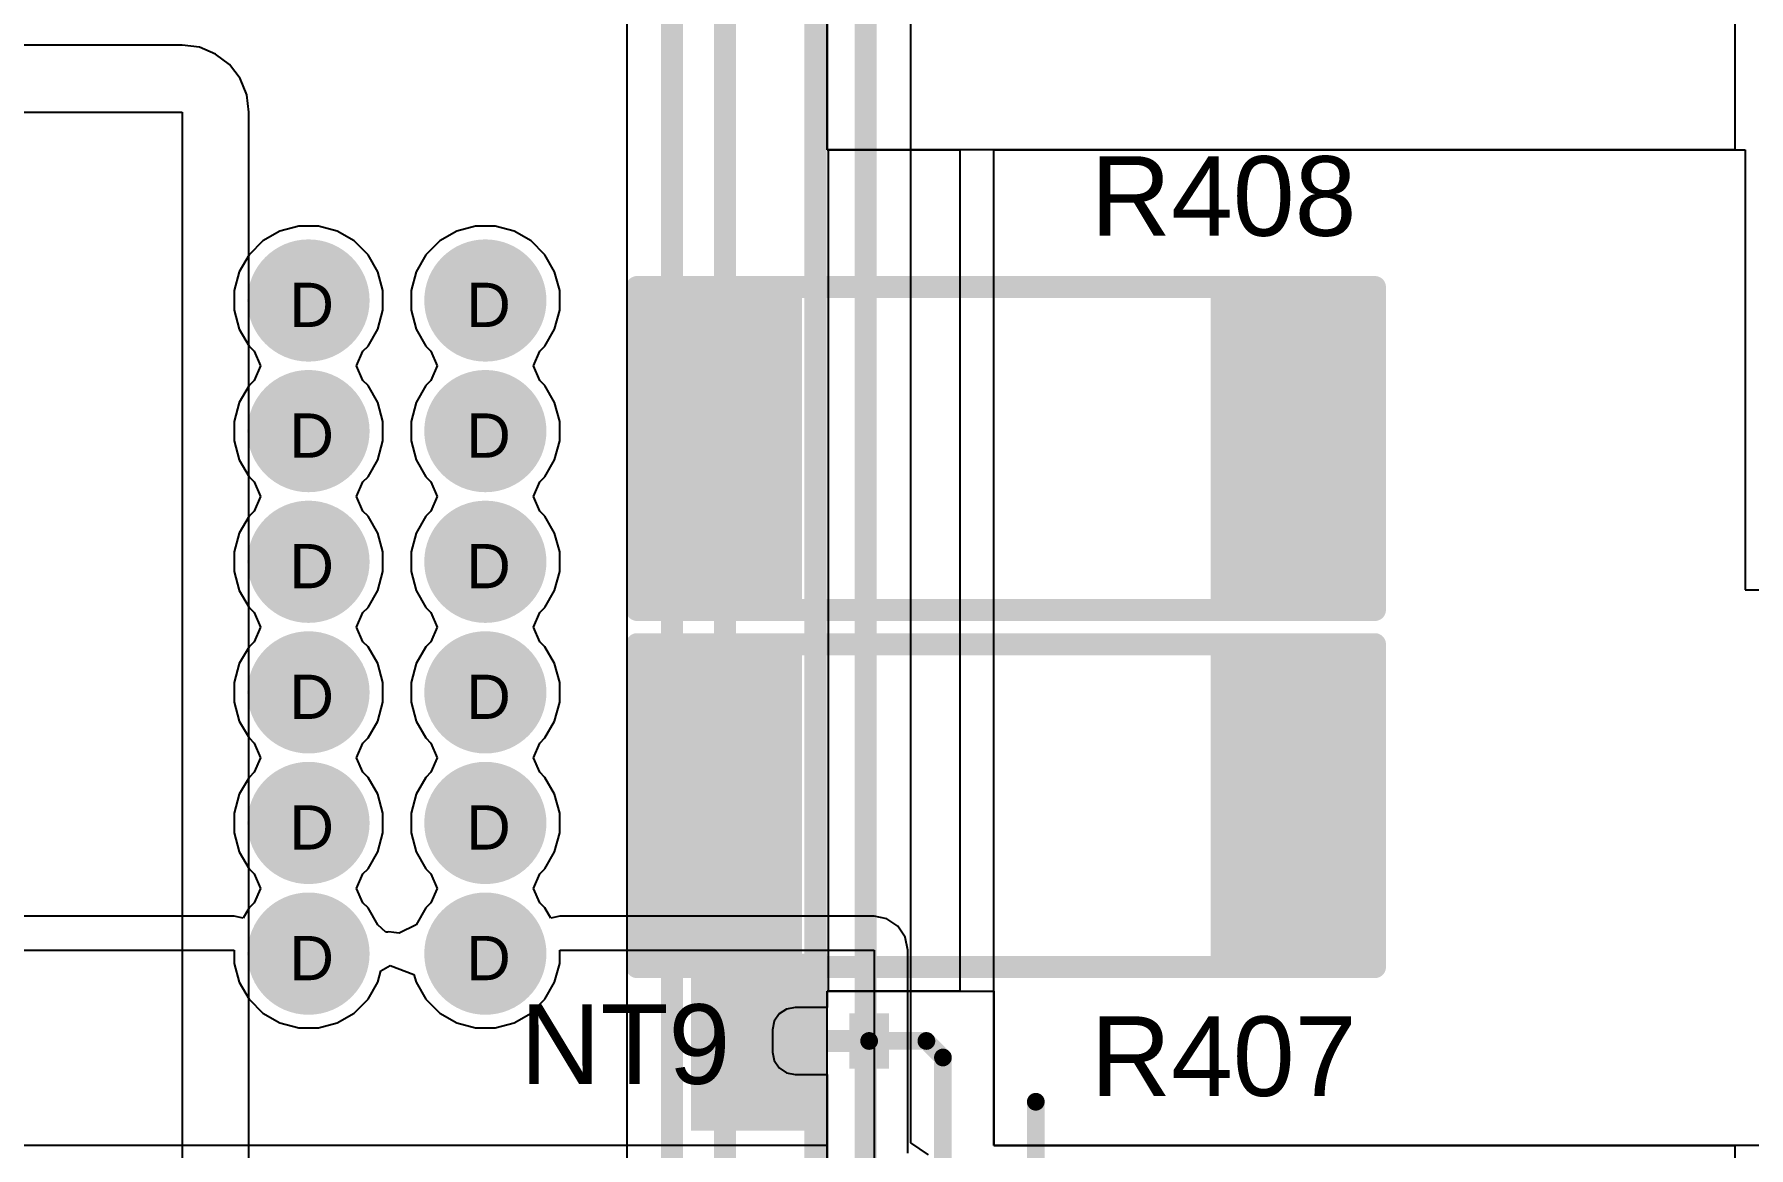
# Model space of a CAD drawing. Header units: inches. Extents: x 0 to 5379, y 0 to 5429.
# Drawn here: x 128.15 to 147.85, y 157.42 to 170.21 of the extents above; entities that cross this region are included whole.
import ezdxf

# ---------------------------------------------------------------- set-up
doc = ezdxf.new("R2010")
doc.units = ezdxf.units.IN
for name, color, linetype in [('Bottom Layer', 5, 'Continuous'), ('Bottom Solder', 6, 'Continuous'), ('Drill Drawing', 1, 'Continuous'), ('GND01', 16, 'Continuous'), ('GND02', 76, 'Continuous'), ('PWR', 156, 'Continuous'), ('SIG 01', 90, 'Continuous'), ('Top Layer', 1, 'Continuous'), ('Top Overlay', 2, 'Continuous'), ('Top Paste', 8, 'Continuous'), ('Top Solder', 216, 'Continuous'), ('Via Holes', 16, 'Continuous')]:
    doc.layers.add(name, color=color, linetype=linetype)
doc.styles.add('Arial', font='', dxfattribs={"height": 0.2})
doc.styles.get('Arial').set_extended_font_data('Arial')

# ---------------------------------------------------------------- blocks, each defined once
blk = doc.blocks.new('RES_2512_363')
at = {"layer": 'Top Layer'}
for points in [[(-4.05, 1.7), (-2.45, 1.7), (-2.45, -1.7), (-4.05, -1.7)], [(2.45, 1.7), (4.05, 1.7), (4.05, -1.7), (2.45, -1.7)]]:
    blk.add_hatch(color=1, dxfattribs=at).paths.add_polyline_path(points)
at = {"layer": 'Top Paste'}
for points in [[(-4.05, 1.7), (-2.45, 1.7), (-2.45, -1.7), (-4.05, -1.7)], [(2.45, 1.7), (4.05, 1.7), (4.05, -1.7), (2.45, -1.7)]]:
    blk.add_hatch(color=8, dxfattribs=at).paths.add_polyline_path(points)
at = {"layer": 'Top Solder'}
for points in [[(-4.152, 1.802), (-2.348, 1.802), (-2.348, -1.802), (-4.152, -1.802)], [(2.348, 1.802), (4.152, 1.802), (4.152, -1.802), (2.348, -1.802)]]:
    blk.add_hatch(color=216, dxfattribs=at).paths.add_polyline_path(points)
at = {"layer": 'Top Overlay'}
for points in [[(-4.242, 1.854, 0.254, 0.254, 0), (4.237, 1.854, 0.254, 0.254, 0)], [(-4.242, -1.854, 0.254, 0.254, 0), (-4.242, 1.854, 0.254, 0.254, 0)], [(4.237, -1.854, 0.254, 0.254, 0), (4.237, 1.854, 0.254, 0.254, 0)], [(-4.242, -1.854, 0.254, 0.254, 0), (4.237, -1.854, 0.254, 0.254, 0)]]:
    blk.add_lwpolyline(points, format="xyseb", dxfattribs=at)
for points in [[(-4.305, 1.854, 0.127, 0.127, 1), (-4.178, 1.854, 0.127, 0.127, 1)], [(-4.305, 1.854, 0.127, 0.127, 1), (-4.178, 1.854, 0.127, 0.127, 1)], [(4.173, 1.854, 0.127, 0.127, 1), (4.3, 1.854, 0.127, 0.127, 1)], [(4.173, 1.854, 0.127, 0.127, 1), (4.3, 1.854, 0.127, 0.127, 1)], [(-4.305, -1.854, 0.127, 0.127, 1), (-4.178, -1.854, 0.127, 0.127, 1)], [(-4.305, -1.854, 0.127, 0.127, 1), (-4.178, -1.854, 0.127, 0.127, 1)], [(4.173, -1.854, 0.127, 0.127, 1), (4.3, -1.854, 0.127, 0.127, 1)], [(4.173, -1.854, 0.127, 0.127, 1), (4.3, -1.854, 0.127, 0.127, 1)]]:
    blk.add_lwpolyline(points, format="xyseb", close=True, dxfattribs=at)
blk = doc.blocks.new('RES_2512_364')
at = {"layer": 'Top Layer'}
for points in [[(-4.05, 1.7), (-2.45, 1.7), (-2.45, -1.7), (-4.05, -1.7)], [(2.45, 1.7), (4.05, 1.7), (4.05, -1.7), (2.45, -1.7)]]:
    blk.add_hatch(color=1, dxfattribs=at).paths.add_polyline_path(points)
at = {"layer": 'Top Paste'}
for points in [[(-4.05, 1.7), (-2.45, 1.7), (-2.45, -1.7), (-4.05, -1.7)], [(2.45, 1.7), (4.05, 1.7), (4.05, -1.7), (2.45, -1.7)]]:
    blk.add_hatch(color=8, dxfattribs=at).paths.add_polyline_path(points)
at = {"layer": 'Top Solder'}
for points in [[(-4.152, 1.802), (-2.348, 1.802), (-2.348, -1.802), (-4.152, -1.802)], [(2.348, 1.802), (4.152, 1.802), (4.152, -1.802), (2.348, -1.802)]]:
    blk.add_hatch(color=216, dxfattribs=at).paths.add_polyline_path(points)
at = {"layer": 'Top Overlay'}
for points in [[(-4.242, 1.854, 0.254, 0.254, 0), (4.237, 1.854, 0.254, 0.254, 0)], [(-4.242, -1.854, 0.254, 0.254, 0), (-4.242, 1.854, 0.254, 0.254, 0)], [(4.237, -1.854, 0.254, 0.254, 0), (4.237, 1.854, 0.254, 0.254, 0)], [(-4.242, -1.854, 0.254, 0.254, 0), (4.237, -1.854, 0.254, 0.254, 0)]]:
    blk.add_lwpolyline(points, format="xyseb", dxfattribs=at)
for points in [[(-4.305, 1.854, 0.127, 0.127, 1), (-4.178, 1.854, 0.127, 0.127, 1)], [(-4.305, 1.854, 0.127, 0.127, 1), (-4.178, 1.854, 0.127, 0.127, 1)], [(4.173, 1.854, 0.127, 0.127, 1), (4.3, 1.854, 0.127, 0.127, 1)], [(4.173, 1.854, 0.127, 0.127, 1), (4.3, 1.854, 0.127, 0.127, 1)], [(-4.305, -1.854, 0.127, 0.127, 1), (-4.178, -1.854, 0.127, 0.127, 1)], [(-4.305, -1.854, 0.127, 0.127, 1), (-4.178, -1.854, 0.127, 0.127, 1)], [(4.173, -1.854, 0.127, 0.127, 1), (4.3, -1.854, 0.127, 0.127, 1)], [(4.173, -1.854, 0.127, 0.127, 1), (4.3, -1.854, 0.127, 0.127, 1)]]:
    blk.add_lwpolyline(points, format="xyseb", close=True, dxfattribs=at)
blk = doc.blocks.new('N___T___P___772')
at = {"layer": 'Top Layer'}
for points in [[(-0.699, -0.318), (-0.699, 0.318), (-0.241, 0.318), (-0.241, -0.318)], [(0.241, -0.318), (0.241, 0.318), (0.699, 0.318), (0.699, -0.318)], [(-0.381, -0.127), (0.381, -0.127), (0.381, 0.127), (-0.381, 0.127)]]:
    blk.add_hatch(color=1, dxfattribs=at).paths.add_polyline_path(points)
at = {"layer": 'Top Paste'}
for points in [[(-0.699, -0.318), (-0.699, 0.318), (-0.241, 0.318), (-0.241, -0.318)], [(0.241, -0.318), (0.241, 0.318), (0.699, 0.318), (0.699, -0.318)]]:
    blk.add_hatch(color=8, dxfattribs=at).paths.add_polyline_path(points)

msp = doc.modelspace()

# ---------------------------------------------------------------- hatches: boundary and pattern name
at = {"layer": 'Bottom Layer'}
h = msp.add_hatch(color=5, dxfattribs=at)
edge = h.paths.add_edge_path()
edge.add_arc((131.297, 167.151), 0.6, 0, 360)
h = msp.add_hatch(color=5, dxfattribs=at)
edge = h.paths.add_edge_path()
edge.add_arc((133.329, 167.151), 0.6, 0, 360)
h = msp.add_hatch(color=5, dxfattribs=at)
edge = h.paths.add_edge_path()
edge.add_arc((131.297, 165.651), 0.6, 0, 360)
h = msp.add_hatch(color=5, dxfattribs=at)
edge = h.paths.add_edge_path()
edge.add_arc((133.329, 165.651), 0.6, 0, 360)
h = msp.add_hatch(color=5, dxfattribs=at)
edge = h.paths.add_edge_path()
edge.add_arc((131.297, 164.15), 0.6, 0, 360)
h = msp.add_hatch(color=5, dxfattribs=at)
edge = h.paths.add_edge_path()
edge.add_arc((133.329, 164.15), 0.6, 0, 360)
h = msp.add_hatch(color=5, dxfattribs=at)
edge = h.paths.add_edge_path()
edge.add_arc((131.297, 162.65), 0.6, 0, 360)
h = msp.add_hatch(color=5, dxfattribs=at)
edge = h.paths.add_edge_path()
edge.add_arc((133.329, 162.65), 0.6, 0, 360)
h = msp.add_hatch(color=5, dxfattribs=at)
edge = h.paths.add_edge_path()
edge.add_arc((131.297, 161.15), 0.6, 0, 360)
h = msp.add_hatch(color=5, dxfattribs=at)
edge = h.paths.add_edge_path()
edge.add_arc((133.329, 161.15), 0.6, 0, 360)
h = msp.add_hatch(color=5, dxfattribs=at)
edge = h.paths.add_edge_path()
edge.add_arc((131.297, 159.649), 0.6, 0, 360)
h = msp.add_hatch(color=5, dxfattribs=at)
edge = h.paths.add_edge_path()
edge.add_arc((133.329, 159.649), 0.6, 0, 360)
at = {"layer": 'Bottom Solder'}
h = msp.add_hatch(color=6, dxfattribs=at)
edge = h.paths.add_edge_path()
edge.add_arc((131.297, 167.151), 0.702, 0, 360)
h = msp.add_hatch(color=6, dxfattribs=at)
edge = h.paths.add_edge_path()
edge.add_arc((133.329, 167.151), 0.702, 0, 360)
h = msp.add_hatch(color=6, dxfattribs=at)
edge = h.paths.add_edge_path()
edge.add_arc((131.297, 165.651), 0.702, 0, 360)
h = msp.add_hatch(color=6, dxfattribs=at)
edge = h.paths.add_edge_path()
edge.add_arc((133.329, 165.651), 0.702, 0, 360)
h = msp.add_hatch(color=6, dxfattribs=at)
edge = h.paths.add_edge_path()
edge.add_arc((131.297, 164.15), 0.702, 0, 360)
h = msp.add_hatch(color=6, dxfattribs=at)
edge = h.paths.add_edge_path()
edge.add_arc((133.329, 164.15), 0.702, 0, 360)
h = msp.add_hatch(color=6, dxfattribs=at)
edge = h.paths.add_edge_path()
edge.add_arc((131.297, 162.65), 0.702, 0, 360)
h = msp.add_hatch(color=6, dxfattribs=at)
edge = h.paths.add_edge_path()
edge.add_arc((133.329, 162.65), 0.702, 0, 360)
h = msp.add_hatch(color=6, dxfattribs=at)
edge = h.paths.add_edge_path()
edge.add_arc((131.297, 161.15), 0.702, 0, 360)
h = msp.add_hatch(color=6, dxfattribs=at)
edge = h.paths.add_edge_path()
edge.add_arc((133.329, 161.15), 0.702, 0, 360)
h = msp.add_hatch(color=6, dxfattribs=at)
edge = h.paths.add_edge_path()
edge.add_arc((131.297, 159.649), 0.702, 0, 360)
h = msp.add_hatch(color=6, dxfattribs=at)
edge = h.paths.add_edge_path()
edge.add_arc((133.329, 159.649), 0.702, 0, 360)
at = {"layer": 'GND01'}
h = msp.add_hatch(color=16, dxfattribs=at)
edge = h.paths.add_edge_path()
edge.add_arc((131.297, 167.151), 0.6, 0, 360)
h = msp.add_hatch(color=16, dxfattribs=at)
edge = h.paths.add_edge_path()
edge.add_arc((133.329, 167.151), 0.6, 0, 360)
h = msp.add_hatch(color=16, dxfattribs=at)
edge = h.paths.add_edge_path()
edge.add_arc((131.297, 165.651), 0.6, 0, 360)
h = msp.add_hatch(color=16, dxfattribs=at)
edge = h.paths.add_edge_path()
edge.add_arc((133.329, 165.651), 0.6, 0, 360)
h = msp.add_hatch(color=16, dxfattribs=at)
edge = h.paths.add_edge_path()
edge.add_arc((131.297, 164.15), 0.6, 0, 360)
h = msp.add_hatch(color=16, dxfattribs=at)
edge = h.paths.add_edge_path()
edge.add_arc((133.329, 164.15), 0.6, 0, 360)
h = msp.add_hatch(color=16, dxfattribs=at)
edge = h.paths.add_edge_path()
edge.add_arc((131.297, 162.65), 0.6, 0, 360)
h = msp.add_hatch(color=16, dxfattribs=at)
edge = h.paths.add_edge_path()
edge.add_arc((133.329, 162.65), 0.6, 0, 360)
h = msp.add_hatch(color=16, dxfattribs=at)
edge = h.paths.add_edge_path()
edge.add_arc((131.297, 161.15), 0.6, 0, 360)
h = msp.add_hatch(color=16, dxfattribs=at)
edge = h.paths.add_edge_path()
edge.add_arc((133.329, 161.15), 0.6, 0, 360)
h = msp.add_hatch(color=16, dxfattribs=at)
edge = h.paths.add_edge_path()
edge.add_arc((131.297, 159.649), 0.6, 0, 360)
h = msp.add_hatch(color=16, dxfattribs=at)
edge = h.paths.add_edge_path()
edge.add_arc((133.329, 159.649), 0.6, 0, 360)
at = {"layer": 'GND02'}
h = msp.add_hatch(color=76, dxfattribs=at)
edge = h.paths.add_edge_path()
edge.add_arc((131.297, 167.151), 0.6, 0, 360)
h = msp.add_hatch(color=76, dxfattribs=at)
edge = h.paths.add_edge_path()
edge.add_arc((133.329, 167.151), 0.6, 0, 360)
h = msp.add_hatch(color=76, dxfattribs=at)
edge = h.paths.add_edge_path()
edge.add_arc((131.297, 165.651), 0.6, 0, 360)
h = msp.add_hatch(color=76, dxfattribs=at)
edge = h.paths.add_edge_path()
edge.add_arc((133.329, 165.651), 0.6, 0, 360)
h = msp.add_hatch(color=76, dxfattribs=at)
edge = h.paths.add_edge_path()
edge.add_arc((131.297, 164.15), 0.6, 0, 360)
h = msp.add_hatch(color=76, dxfattribs=at)
edge = h.paths.add_edge_path()
edge.add_arc((133.329, 164.15), 0.6, 0, 360)
h = msp.add_hatch(color=76, dxfattribs=at)
edge = h.paths.add_edge_path()
edge.add_arc((131.297, 162.65), 0.6, 0, 360)
h = msp.add_hatch(color=76, dxfattribs=at)
edge = h.paths.add_edge_path()
edge.add_arc((133.329, 162.65), 0.6, 0, 360)
h = msp.add_hatch(color=76, dxfattribs=at)
edge = h.paths.add_edge_path()
edge.add_arc((131.297, 161.15), 0.6, 0, 360)
h = msp.add_hatch(color=76, dxfattribs=at)
edge = h.paths.add_edge_path()
edge.add_arc((133.329, 161.15), 0.6, 0, 360)
h = msp.add_hatch(color=76, dxfattribs=at)
edge = h.paths.add_edge_path()
edge.add_arc((131.297, 159.649), 0.6, 0, 360)
h = msp.add_hatch(color=76, dxfattribs=at)
edge = h.paths.add_edge_path()
edge.add_arc((133.329, 159.649), 0.6, 0, 360)
at = {"layer": 'PWR'}
h = msp.add_hatch(color=156, dxfattribs=at)
edge = h.paths.add_edge_path()
edge.add_arc((131.297, 167.151), 0.6, 0, 360)
h = msp.add_hatch(color=156, dxfattribs=at)
edge = h.paths.add_edge_path()
edge.add_arc((133.329, 167.151), 0.6, 0, 360)
h = msp.add_hatch(color=156, dxfattribs=at)
edge = h.paths.add_edge_path()
edge.add_arc((131.297, 165.651), 0.6, 0, 360)
h = msp.add_hatch(color=156, dxfattribs=at)
edge = h.paths.add_edge_path()
edge.add_arc((133.329, 165.651), 0.6, 0, 360)
h = msp.add_hatch(color=156, dxfattribs=at)
edge = h.paths.add_edge_path()
edge.add_arc((131.297, 164.15), 0.6, 0, 360)
h = msp.add_hatch(color=156, dxfattribs=at)
edge = h.paths.add_edge_path()
edge.add_arc((133.329, 164.15), 0.6, 0, 360)
h = msp.add_hatch(color=156, dxfattribs=at)
edge = h.paths.add_edge_path()
edge.add_arc((131.297, 162.65), 0.6, 0, 360)
h = msp.add_hatch(color=156, dxfattribs=at)
edge = h.paths.add_edge_path()
edge.add_arc((133.329, 162.65), 0.6, 0, 360)
h = msp.add_hatch(color=156, dxfattribs=at)
edge = h.paths.add_edge_path()
edge.add_arc((131.297, 161.15), 0.6, 0, 360)
h = msp.add_hatch(color=156, dxfattribs=at)
edge = h.paths.add_edge_path()
edge.add_arc((133.329, 161.15), 0.6, 0, 360)
h = msp.add_hatch(color=156, dxfattribs=at)
edge = h.paths.add_edge_path()
edge.add_arc((131.297, 159.649), 0.6, 0, 360)
h = msp.add_hatch(color=156, dxfattribs=at)
edge = h.paths.add_edge_path()
edge.add_arc((133.329, 159.649), 0.6, 0, 360)
at = {"layer": 'SIG 01'}
h = msp.add_hatch(color=90, dxfattribs=at)
edge = h.paths.add_edge_path()
edge.add_arc((131.297, 167.151), 0.6, 0, 360)
h = msp.add_hatch(color=90, dxfattribs=at)
edge = h.paths.add_edge_path()
edge.add_arc((133.329, 167.151), 0.6, 0, 360)
h = msp.add_hatch(color=90, dxfattribs=at)
edge = h.paths.add_edge_path()
edge.add_arc((131.297, 165.651), 0.6, 0, 360)
h = msp.add_hatch(color=90, dxfattribs=at)
edge = h.paths.add_edge_path()
edge.add_arc((133.329, 165.651), 0.6, 0, 360)
h = msp.add_hatch(color=90, dxfattribs=at)
edge = h.paths.add_edge_path()
edge.add_arc((131.297, 164.15), 0.6, 0, 360)
h = msp.add_hatch(color=90, dxfattribs=at)
edge = h.paths.add_edge_path()
edge.add_arc((133.329, 164.15), 0.6, 0, 360)
h = msp.add_hatch(color=90, dxfattribs=at)
edge = h.paths.add_edge_path()
edge.add_arc((131.297, 162.65), 0.6, 0, 360)
h = msp.add_hatch(color=90, dxfattribs=at)
edge = h.paths.add_edge_path()
edge.add_arc((133.329, 162.65), 0.6, 0, 360)
h = msp.add_hatch(color=90, dxfattribs=at)
edge = h.paths.add_edge_path()
edge.add_arc((131.297, 161.15), 0.6, 0, 360)
h = msp.add_hatch(color=90, dxfattribs=at)
edge = h.paths.add_edge_path()
edge.add_arc((133.329, 161.15), 0.6, 0, 360)
h = msp.add_hatch(color=90, dxfattribs=at)
edge = h.paths.add_edge_path()
edge.add_arc((131.297, 159.649), 0.6, 0, 360)
h = msp.add_hatch(color=90, dxfattribs=at)
edge = h.paths.add_edge_path()
edge.add_arc((133.329, 159.649), 0.6, 0, 360)
at = {"layer": 'Top Layer'}
h = msp.add_hatch(color=1, dxfattribs=at)
edge = h.paths.add_edge_path()
edge.add_arc((131.297, 167.151), 0.6, 0, 360)
h = msp.add_hatch(color=1, dxfattribs=at)
edge = h.paths.add_edge_path()
edge.add_arc((133.329, 167.151), 0.6, 0, 360)
h = msp.add_hatch(color=1, dxfattribs=at)
edge = h.paths.add_edge_path()
edge.add_arc((131.297, 165.651), 0.6, 0, 360)
h = msp.add_hatch(color=1, dxfattribs=at)
edge = h.paths.add_edge_path()
edge.add_arc((133.329, 165.651), 0.6, 0, 360)
h = msp.add_hatch(color=1, dxfattribs=at)
edge = h.paths.add_edge_path()
edge.add_arc((131.297, 164.15), 0.6, 0, 360)
h = msp.add_hatch(color=1, dxfattribs=at)
edge = h.paths.add_edge_path()
edge.add_arc((133.329, 164.15), 0.6, 0, 360)
h = msp.add_hatch(color=1, dxfattribs=at)
edge = h.paths.add_edge_path()
edge.add_arc((131.297, 162.65), 0.6, 0, 360)
h = msp.add_hatch(color=1, dxfattribs=at)
edge = h.paths.add_edge_path()
edge.add_arc((133.329, 162.65), 0.6, 0, 360)
h = msp.add_hatch(color=1, dxfattribs=at)
edge = h.paths.add_edge_path()
edge.add_arc((131.297, 161.15), 0.6, 0, 360)
h = msp.add_hatch(color=1, dxfattribs=at)
edge = h.paths.add_edge_path()
edge.add_arc((133.329, 161.15), 0.6, 0, 360)
h = msp.add_hatch(color=1, dxfattribs=at)
edge = h.paths.add_edge_path()
edge.add_arc((131.297, 159.649), 0.6, 0, 360)
h = msp.add_hatch(color=1, dxfattribs=at)
edge = h.paths.add_edge_path()
edge.add_arc((133.329, 159.649), 0.6, 0, 360)
msp.add_hatch(color=1, dxfattribs=at).paths.add_polyline_path([(135.691, 157.614), (137.256, 157.614), (137.256, 159.649), (135.691, 159.649)])
at = {"layer": 'Top Solder'}
h = msp.add_hatch(color=216, dxfattribs=at)
edge = h.paths.add_edge_path()
edge.add_arc((131.297, 167.151), 0.702, 0, 360)
h = msp.add_hatch(color=216, dxfattribs=at)
edge = h.paths.add_edge_path()
edge.add_arc((133.329, 167.151), 0.702, 0, 360)
h = msp.add_hatch(color=216, dxfattribs=at)
edge = h.paths.add_edge_path()
edge.add_arc((131.297, 165.651), 0.702, 0, 360)
h = msp.add_hatch(color=216, dxfattribs=at)
edge = h.paths.add_edge_path()
edge.add_arc((133.329, 165.651), 0.702, 0, 360)
h = msp.add_hatch(color=216, dxfattribs=at)
edge = h.paths.add_edge_path()
edge.add_arc((131.297, 164.15), 0.702, 0, 360)
h = msp.add_hatch(color=216, dxfattribs=at)
edge = h.paths.add_edge_path()
edge.add_arc((133.329, 164.15), 0.702, 0, 360)
h = msp.add_hatch(color=216, dxfattribs=at)
edge = h.paths.add_edge_path()
edge.add_arc((131.297, 162.65), 0.702, 0, 360)
h = msp.add_hatch(color=216, dxfattribs=at)
edge = h.paths.add_edge_path()
edge.add_arc((133.329, 162.65), 0.702, 0, 360)
h = msp.add_hatch(color=216, dxfattribs=at)
edge = h.paths.add_edge_path()
edge.add_arc((131.297, 161.15), 0.702, 0, 360)
h = msp.add_hatch(color=216, dxfattribs=at)
edge = h.paths.add_edge_path()
edge.add_arc((133.329, 161.15), 0.702, 0, 360)
h = msp.add_hatch(color=216, dxfattribs=at)
edge = h.paths.add_edge_path()
edge.add_arc((131.297, 159.649), 0.702, 0, 360)
h = msp.add_hatch(color=216, dxfattribs=at)
edge = h.paths.add_edge_path()
edge.add_arc((133.329, 159.649), 0.702, 0, 360)
at = {"layer": 'Via Holes'}
h = msp.add_hatch(color=7, dxfattribs=at)
edge = h.paths.add_edge_path()
edge.add_arc((131.297, 167.151), 0.35, 0, 360)
h = msp.add_hatch(color=7, dxfattribs=at)
edge = h.paths.add_edge_path()
edge.add_arc((133.329, 167.151), 0.35, 0, 360)
h = msp.add_hatch(color=7, dxfattribs=at)
edge = h.paths.add_edge_path()
edge.add_arc((131.297, 165.651), 0.35, 0, 360)
h = msp.add_hatch(color=7, dxfattribs=at)
edge = h.paths.add_edge_path()
edge.add_arc((133.329, 165.651), 0.35, 0, 360)
h = msp.add_hatch(color=7, dxfattribs=at)
edge = h.paths.add_edge_path()
edge.add_arc((131.297, 164.15), 0.35, 0, 360)
h = msp.add_hatch(color=7, dxfattribs=at)
edge = h.paths.add_edge_path()
edge.add_arc((133.329, 164.15), 0.35, 0, 360)
h = msp.add_hatch(color=7, dxfattribs=at)
edge = h.paths.add_edge_path()
edge.add_arc((131.297, 162.65), 0.35, 0, 360)
h = msp.add_hatch(color=7, dxfattribs=at)
edge = h.paths.add_edge_path()
edge.add_arc((133.329, 162.65), 0.35, 0, 360)
h = msp.add_hatch(color=7, dxfattribs=at)
edge = h.paths.add_edge_path()
edge.add_arc((131.297, 161.15), 0.35, 0, 360)
h = msp.add_hatch(color=7, dxfattribs=at)
edge = h.paths.add_edge_path()
edge.add_arc((133.329, 161.15), 0.35, 0, 360)
h = msp.add_hatch(color=7, dxfattribs=at)
edge = h.paths.add_edge_path()
edge.add_arc((131.297, 159.649), 0.35, 0, 360)
h = msp.add_hatch(color=7, dxfattribs=at)
edge = h.paths.add_edge_path()
edge.add_arc((133.329, 159.649), 0.35, 0, 360)

# ---------------------------------------------------------------- linework, layer by layer
at = {"layer": 'Bottom Layer'}
for p, q in [((129.845, 170.085), (89.891, 170.085)), ((130.044, 170.059), (129.845, 170.085)), ((130.229, 169.982), (130.044, 170.059)), ((130.388, 169.86), (130.229, 169.982)), ((130.51, 169.701), (130.388, 169.86)), ((130.587, 169.515), (130.51, 169.701)), ((130.613, 169.316), (130.587, 169.515)), ((89.891, 169.316), (129.845, 169.316)), ((129.845, 169.316), (129.845, 152.197)), ((130.613, 152.515), (130.613, 169.316))]:
    msp.add_line(p, q, dxfattribs=at)
at = {"layer": 'PWR'}
for p, q in [((130.968, 167.947), (130.773, 167.835)), ((131.185, 168.005), (130.968, 167.947)), ((131.41, 168.005), (131.185, 168.005)), ((131.627, 167.947), (131.41, 168.005)), ((131.822, 167.835), (131.627, 167.947)), ((133, 167.947), (132.805, 167.835)), ((133.217, 168.005), (133, 167.947)), ((133.442, 168.005), (133.217, 168.005)), ((133.659, 167.947), (133.442, 168.005)), ((133.854, 167.835), (133.659, 167.947)), ((130.614, 167.676), (130.501, 167.481)), ((130.773, 167.835), (130.614, 167.676)), ((131.981, 167.676), (131.822, 167.835)), ((132.093, 167.481), (131.981, 167.676)), ((132.646, 167.676), (132.533, 167.481)), ((132.805, 167.835), (132.646, 167.676)), ((134.013, 167.676), (133.854, 167.835)), ((134.125, 167.481), (134.013, 167.676)), ((130.501, 167.481), (130.443, 167.264)), ((132.151, 167.264), (132.093, 167.481)), ((132.533, 167.481), (132.475, 167.264)), ((134.183, 167.264), (134.125, 167.481)), ((130.443, 167.264), (130.443, 167.039)), ((132.151, 167.039), (132.151, 167.264)), ((132.475, 167.264), (132.475, 167.039)), ((134.183, 167.039), (134.183, 167.264)), ((130.443, 167.039), (130.501, 166.822)), ((132.093, 166.822), (132.151, 167.039)), ((132.475, 167.039), (132.533, 166.822)), ((134.125, 166.822), (134.183, 167.039)), ((130.501, 166.822), (130.614, 166.627)), ((131.981, 166.627), (132.093, 166.822)), ((132.533, 166.822), (132.646, 166.627)), ((134.013, 166.627), (134.125, 166.822)), ((130.614, 166.627), (130.672, 166.569)), ((130.672, 166.569), (130.744, 166.401)), ((131.85, 166.401), (131.923, 166.569)), ((131.923, 166.569), (131.981, 166.627)), ((132.646, 166.627), (132.704, 166.569)), ((132.704, 166.569), (132.776, 166.401)), ((133.882, 166.401), (133.955, 166.569)), ((133.955, 166.569), (134.013, 166.627)), ((130.744, 166.401), (130.672, 166.233)), ((131.923, 166.233), (131.85, 166.401)), ((132.776, 166.401), (132.704, 166.233)), ((133.955, 166.233), (133.882, 166.401)), ((130.614, 166.175), (130.501, 165.981)), ((130.672, 166.233), (130.614, 166.175)), ((131.981, 166.175), (131.923, 166.233)), ((132.093, 165.981), (131.981, 166.175)), ((132.646, 166.175), (132.533, 165.981)), ((132.704, 166.233), (132.646, 166.175)), ((134.013, 166.175), (133.955, 166.233)), ((134.125, 165.981), (134.013, 166.175)), ((130.501, 165.981), (130.443, 165.763)), ((132.151, 165.763), (132.093, 165.981)), ((132.533, 165.981), (132.475, 165.763)), ((134.183, 165.763), (134.125, 165.981)), ((130.443, 165.763), (130.443, 165.538)), ((132.151, 165.538), (132.151, 165.763)), ((132.475, 165.763), (132.475, 165.538)), ((134.183, 165.538), (134.183, 165.763)), ((130.443, 165.538), (130.501, 165.321)), ((132.093, 165.321), (132.151, 165.538)), ((132.475, 165.538), (132.533, 165.321)), ((134.125, 165.321), (134.183, 165.538)), ((130.501, 165.321), (130.614, 165.127)), ((131.981, 165.127), (132.093, 165.321)), ((132.533, 165.321), (132.646, 165.127)), ((134.013, 165.127), (134.125, 165.321)), ((130.614, 165.127), (130.672, 165.069)), ((131.923, 165.069), (131.981, 165.127)), ((132.646, 165.127), (132.704, 165.069)), ((133.955, 165.069), (134.013, 165.127)), ((130.672, 165.069), (130.744, 164.901)), ((130.744, 164.901), (130.672, 164.733)), ((131.85, 164.901), (131.923, 165.069)), ((131.923, 164.733), (131.85, 164.901)), ((132.704, 165.069), (132.776, 164.901)), ((132.776, 164.901), (132.704, 164.733)), ((133.882, 164.901), (133.955, 165.069)), ((133.955, 164.733), (133.882, 164.901)), ((130.672, 164.733), (130.614, 164.675)), ((131.981, 164.675), (131.923, 164.733)), ((132.704, 164.733), (132.646, 164.675)), ((134.013, 164.675), (133.955, 164.733)), ((130.614, 164.675), (130.501, 164.48)), ((132.093, 164.48), (131.981, 164.675)), ((132.646, 164.675), (132.533, 164.48)), ((134.125, 164.48), (134.013, 164.675)), ((130.501, 164.48), (130.443, 164.263)), ((132.151, 164.263), (132.093, 164.48)), ((132.533, 164.48), (132.475, 164.263)), ((134.183, 164.263), (134.125, 164.48)), ((130.443, 164.263), (130.443, 164.038)), ((132.151, 164.038), (132.151, 164.263)), ((132.475, 164.263), (132.475, 164.038)), ((134.183, 164.038), (134.183, 164.263)), ((130.443, 164.038), (130.501, 163.821)), ((132.093, 163.821), (132.151, 164.038)), ((132.475, 164.038), (132.533, 163.821)), ((134.125, 163.821), (134.183, 164.038)), ((130.501, 163.821), (130.614, 163.626)), ((131.981, 163.626), (132.093, 163.821)), ((132.533, 163.821), (132.646, 163.626)), ((134.013, 163.626), (134.125, 163.821)), ((130.614, 163.626), (130.672, 163.568)), ((130.672, 163.568), (130.744, 163.4)), ((131.85, 163.4), (131.923, 163.568)), ((131.923, 163.568), (131.981, 163.626)), ((132.646, 163.626), (132.704, 163.568)), ((132.704, 163.568), (132.776, 163.4)), ((133.882, 163.4), (133.955, 163.568)), ((133.955, 163.568), (134.013, 163.626)), ((130.744, 163.4), (130.672, 163.232)), ((131.923, 163.232), (131.85, 163.4)), ((132.776, 163.4), (132.704, 163.232)), ((133.955, 163.232), (133.882, 163.4)), ((130.614, 163.174), (130.501, 162.98)), ((130.672, 163.232), (130.614, 163.174)), ((131.981, 163.174), (131.923, 163.232)), ((132.093, 162.98), (131.981, 163.174)), ((132.646, 163.174), (132.533, 162.98)), ((132.704, 163.232), (132.646, 163.174)), ((134.013, 163.174), (133.955, 163.232)), ((134.125, 162.98), (134.013, 163.174)), ((130.501, 162.98), (130.443, 162.762)), ((132.151, 162.762), (132.093, 162.98)), ((132.533, 162.98), (132.475, 162.762)), ((134.183, 162.762), (134.125, 162.98)), ((130.443, 162.762), (130.443, 162.538)), ((132.151, 162.538), (132.151, 162.762)), ((132.475, 162.762), (132.475, 162.538)), ((134.183, 162.538), (134.183, 162.762)), ((130.443, 162.538), (130.501, 162.32)), ((132.093, 162.32), (132.151, 162.538)), ((132.475, 162.538), (132.533, 162.32)), ((134.125, 162.32), (134.183, 162.538)), ((130.501, 162.32), (130.614, 162.126)), ((131.981, 162.126), (132.093, 162.32)), ((132.533, 162.32), (132.646, 162.126)), ((134.013, 162.126), (134.125, 162.32)), ((130.614, 162.126), (130.672, 162.068)), ((130.672, 162.068), (130.744, 161.9)), ((131.85, 161.9), (131.923, 162.068)), ((131.923, 162.068), (131.981, 162.126)), ((132.646, 162.126), (132.704, 162.068)), ((132.704, 162.068), (132.776, 161.9)), ((133.882, 161.9), (133.955, 162.068)), ((133.955, 162.068), (134.013, 162.126)), ((130.744, 161.9), (130.672, 161.732)), ((131.923, 161.732), (131.85, 161.9)), ((132.776, 161.9), (132.704, 161.732)), ((133.955, 161.732), (133.882, 161.9)), ((130.614, 161.674), (130.501, 161.479)), ((130.672, 161.732), (130.614, 161.674)), ((131.981, 161.674), (131.923, 161.732)), ((132.093, 161.479), (131.981, 161.674)), ((132.646, 161.674), (132.533, 161.479)), ((132.704, 161.732), (132.646, 161.674)), ((134.013, 161.674), (133.955, 161.732)), ((134.125, 161.479), (134.013, 161.674)), ((130.501, 161.479), (130.443, 161.262)), ((132.151, 161.262), (132.093, 161.479)), ((132.533, 161.479), (132.475, 161.262)), ((134.183, 161.262), (134.125, 161.479)), ((130.443, 161.262), (130.443, 161.037)), ((132.151, 161.037), (132.151, 161.262)), ((132.475, 161.262), (132.475, 161.037)), ((134.183, 161.037), (134.183, 161.262)), ((130.443, 161.037), (130.501, 160.82)), ((132.093, 160.82), (132.151, 161.037)), ((132.475, 161.037), (132.533, 160.82)), ((134.125, 160.82), (134.183, 161.037)), ((130.501, 160.82), (130.614, 160.625)), ((131.981, 160.625), (132.093, 160.82)), ((132.533, 160.82), (132.646, 160.625)), ((134.013, 160.625), (134.125, 160.82)), ((130.614, 160.625), (130.672, 160.567)), ((130.672, 160.567), (130.744, 160.399)), ((131.85, 160.399), (131.923, 160.567)), ((131.923, 160.567), (131.981, 160.625)), ((132.646, 160.625), (132.704, 160.567)), ((132.704, 160.567), (132.776, 160.399)), ((133.882, 160.399), (133.955, 160.567)), ((133.955, 160.567), (134.013, 160.625)), ((130.744, 160.399), (130.672, 160.231)), ((131.923, 160.231), (131.85, 160.399)), ((132.776, 160.399), (132.704, 160.231)), ((133.955, 160.231), (133.882, 160.399)), ((130.614, 160.174), (130.547, 160.058)), ((130.672, 160.231), (130.614, 160.174)), ((131.981, 160.174), (131.923, 160.231)), ((132.093, 159.979), (131.981, 160.174)), ((132.646, 160.174), (132.533, 159.979)), ((132.704, 160.231), (132.646, 160.174)), ((134.013, 160.174), (133.955, 160.231)), ((134.08, 160.058), (134.013, 160.174)), ((130.443, 160.078), (97.235, 160.078)), ((130.547, 160.058), (130.443, 160.078)), ((132.186, 159.896), (132.093, 159.979)), ((132.533, 159.979), (132.337, 159.886)), ((134.183, 160.078), (134.08, 160.058)), ((137.795, 160.078), (134.183, 160.078)), ((137.944, 160.049), (137.795, 160.078)), ((138.07, 159.964), (137.944, 160.049)), ((138.154, 159.838), (138.07, 159.964)), ((132.203, 159.895), (132.186, 159.896)), ((132.219, 159.899), (132.203, 159.895)), ((132.278, 159.89), (132.219, 159.899)), ((132.337, 159.886), (132.278, 159.89)), ((138.183, 159.69), (138.154, 159.838)), ((97.235, 159.69), (130.443, 159.69)), ((130.443, 159.69), (130.443, 159.537)), ((134.183, 159.537), (134.183, 159.69)), ((134.183, 159.69), (137.795, 159.69)), ((137.795, 159.69), (137.795, 120.726)), ((138.183, 157.358), (138.183, 159.69)), ((130.443, 159.537), (130.501, 159.32)), ((132.093, 159.32), (132.128, 159.45)), ((132.128, 159.45), (132.235, 159.511)), ((132.235, 159.511), (132.509, 159.411)), ((132.509, 159.411), (132.533, 159.32)), ((134.125, 159.32), (134.183, 159.537)), ((130.501, 159.32), (130.614, 159.125)), ((131.981, 159.125), (132.093, 159.32)), ((132.533, 159.32), (132.646, 159.125)), ((134.013, 159.125), (134.125, 159.32)), ((130.614, 159.125), (130.773, 158.966)), ((131.822, 158.966), (131.981, 159.125)), ((132.646, 159.125), (132.805, 158.966)), ((133.854, 158.966), (134.013, 159.125)), ((130.773, 158.966), (130.968, 158.853)), ((130.968, 158.853), (131.185, 158.795)), ((131.185, 158.795), (131.41, 158.795)), ((131.41, 158.795), (131.627, 158.853)), ((131.627, 158.853), (131.822, 158.966)), ((132.805, 158.966), (133, 158.853)), ((133, 158.853), (133.217, 158.795)), ((133.217, 158.795), (133.442, 158.795)), ((133.442, 158.795), (133.659, 158.853)), ((133.659, 158.853), (133.854, 158.966))]:
    msp.add_line(p, q, dxfattribs=at)
at = {"layer": 'SIG 01'}
for p, q in [((134.955, 187.861), (134.955, 153.854)), ((138.218, 157.475), (138.218, 171.745)), ((138.421, 157.34), (138.218, 157.475))]:
    msp.add_line(p, q, dxfattribs=at)
for points in [[(135.473, 153.854, 0.254, 0.254, 0), (135.473, 187.861, 0.254, 0.254, 0)], [(136.084, 154.099, 0.254, 0.254, 0), (136.084, 187.44, 0.254, 0.254, 0)], [(137.123, 155.343, 0.254, 0.254, 0), (137.123, 172.413, 0.254, 0.254, 0)], [(137.7, 155.611, 0.254, 0.254, 0), (137.7, 171.959, 0.254, 0.254, 0)]]:
    msp.add_lwpolyline(points, format="xyseb", dxfattribs=at)
at = {"layer": 'Top Layer'}
for p, q in [((137.256, 168.881), (137.256, 176.315)), ((137.256, 175.172), (137.256, 168.881)), ((137.256, 175.172), (137.256, 168.881)), ((147.685, 174.542), (147.685, 168.881)), ((147.685, 168.881), (137.256, 168.881)), ((137.256, 168.881), (138.783, 168.881)), ((137.256, 168.881), (137.269, 168.881)), ((137.269, 168.881), (137.269, 159.218)), ((138.783, 168.881), (138.783, 159.218)), ((139.171, 157.444), (139.171, 168.881)), ((139.171, 168.881), (147.807, 168.881)), ((147.807, 168.881), (147.807, 163.826)), ((147.807, 163.826), (152.851, 163.826)), ((137.256, 147.371), (137.256, 159.218)), ((137.256, 159.218), (139.171, 159.218)), ((138.221, 159.218), (137.256, 159.218)), ((137.256, 159.218), (137.256, 159.032)), ((137.269, 159.218), (137.256, 159.218)), ((137.256, 159.218), (137.256, 159.218)), ((137.256, 159.218), (137.256, 159.032)), ((138.783, 159.218), (138.221, 159.218)), ((138.221, 159.218), (138.221, 159.218)), ((139.171, 159.218), (139.171, 157.444)), ((136.789, 159.012), (136.705, 158.956)), ((136.789, 159.012), (136.705, 158.956)), ((136.888, 159.032), (136.789, 159.012)), ((136.888, 159.032), (136.789, 159.012)), ((137.256, 159.032), (136.888, 159.032)), ((137.256, 159.032), (136.888, 159.032)), ((136.649, 158.872), (136.629, 158.773)), ((136.649, 158.872), (136.629, 158.773)), ((136.705, 158.956), (136.649, 158.872)), ((136.705, 158.956), (136.649, 158.872)), ((136.629, 158.773), (136.629, 158.519)), ((136.629, 158.773), (136.629, 158.519)), ((136.629, 158.519), (136.649, 158.42)), ((136.629, 158.519), (136.649, 158.42)), ((136.649, 158.42), (136.705, 158.336)), ((136.649, 158.42), (136.705, 158.336)), ((136.705, 158.336), (136.789, 158.28)), ((136.705, 158.336), (136.789, 158.28)), ((136.789, 158.28), (136.888, 158.26)), ((136.789, 158.28), (136.888, 158.26)), ((136.888, 158.26), (137.256, 158.26)), ((136.888, 158.26), (137.256, 158.26)), ((137.256, 158.26), (137.256, 158.075)), ((137.256, 158.26), (137.256, 158.075)), ((137.256, 158.075), (137.256, 147.549)), ((137.256, 158.075), (137.256, 157.444)), ((137.256, 157.444), (126.594, 157.444)), ((139.171, 157.444), (147.685, 157.444)), ((152.851, 157.444), (139.171, 157.444)), ((147.685, 157.444), (147.685, 147.371))]:
    msp.add_line(p, q, dxfattribs=at)
for points in [[(137.739, 158.646, 0.203, 0.203, 0), (138.397, 158.646, 0.203, 0.203, 0)], [(138.397, 158.646, 0.203, 0.203, 0), (138.587, 158.456, 0.203, 0.203, 0)], [(138.587, 156.779, 0.203, 0.203, 0), (138.587, 158.456, 0.203, 0.203, 0)], [(139.654, 156.815, 0.203, 0.203, 0), (139.654, 157.948, 0.203, 0.203, 0)]]:
    msp.add_lwpolyline(points, format="xyseb", dxfattribs=at)
for points in [[(137.688, 158.646, 0.102, 0.102, 1), (137.79, 158.646, 0.102, 0.102, 1)], [(138.346, 158.646, 0.102, 0.102, 1), (138.448, 158.646, 0.102, 0.102, 1)], [(138.346, 158.646, 0.102, 0.102, 1), (138.448, 158.646, 0.102, 0.102, 1)], [(138.536, 158.456, 0.102, 0.102, 1), (138.638, 158.456, 0.102, 0.102, 1)], [(138.536, 158.456, 0.102, 0.102, 1), (138.638, 158.456, 0.102, 0.102, 1)], [(139.603, 157.948, 0.102, 0.102, 1), (139.705, 157.948, 0.102, 0.102, 1)]]:
    msp.add_lwpolyline(points, format="xyseb", close=True, dxfattribs=at)

# ---------------------------------------------------------------- block references
for name, p in [('RES_2512_363', (139.314, 165.451)), ('RES_2512_364', (139.314, 161.349))]:
    msp.add_blockref(name, p)
at = {"rotation": 180}
msp.add_blockref('N___T___P___772', (137.269, 158.646), dxfattribs=at)

# ---------------------------------------------------------------- texts
at = {"layer": 'Drill Drawing', "style": 'Arial'}
for p in [(131.077, 166.847), (133.109, 166.847), (131.077, 165.346), (133.109, 165.346), (131.077, 163.846), (133.109, 163.846), (131.077, 162.345), (133.109, 162.345), (131.077, 160.845), (133.109, 160.845), (131.077, 159.344), (133.109, 159.344)]:
    msp.add_text('D', height=0.508, dxfattribs=at).set_placement(p)
at = {"layer": 'Top Overlay', "style": 'Arial'}
for s, p in [('R408', (140.285, 167.894)), ('NT9', (133.731, 158.153)), ('R407', (140.285, 158.014))]:
    msp.add_text(s, height=0.9144, dxfattribs=at).set_placement(p)

doc.saveas('drawing.dxf')
